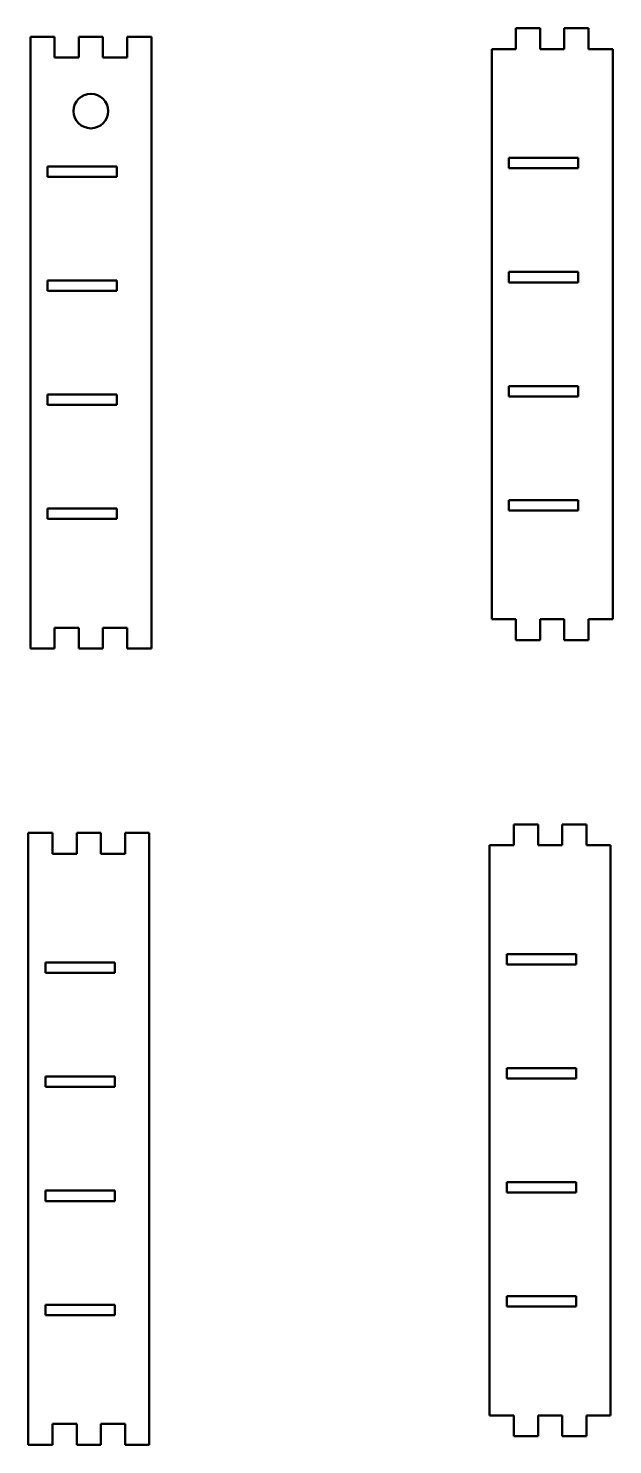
# Model space of a CAD drawing. Header units: millimetres. Extents: x 136 to 305, y -40 to 370.
import ezdxf

# ---------------------------------------------------------------- set-up
doc = ezdxf.new("R2010")
doc.units = ezdxf.units.MM
doc.header["$LTSCALE"] = 0.75
doc.layers.add('Visible', color=7, linetype='Continuous', lineweight=50)

msp = doc.modelspace()

# ---------------------------------------------------------------- linework, layer by layer
at = {"layer": 'Visible'}
for p, q in [((277.033115, 369.879186), (277.033115, 363.879186)), ((284.033115, 369.879186), (277.033115, 369.879186)), ((284.033115, 363.879186), (284.033115, 369.879186)), ((291.033115, 369.879186), (291.033115, 363.879186)), ((298.033115, 369.879186), (291.033115, 369.879186)), ((298.033115, 363.879186), (298.033115, 369.879186)), ((143.573536, 367.441568), (136.573536, 367.441568)), ((136.573536, 367.441568), (136.573536, 190.441568)), ((143.573536, 361.441568), (143.573536, 367.441568)), ((150.573536, 367.441568), (150.573536, 361.441568)), ((157.573536, 367.441568), (150.573536, 367.441568)), ((157.573536, 361.441568), (157.573536, 367.441568)), ((164.573536, 367.441568), (164.573536, 361.441568)), ((171.573536, 367.441568), (164.573536, 367.441568)), ((171.573536, 190.441568), (171.573536, 367.441568)), ((150.573536, 361.441568), (143.573536, 361.441568)), ((164.573536, 361.441568), (157.573536, 361.441568)), ((277.033115, 363.879186), (270.033115, 363.879186)), ((270.033115, 363.879186), (270.033115, 198.879186)), ((291.033115, 363.879186), (284.033115, 363.879186)), ((305.033115, 363.879186), (298.033115, 363.879186)), ((305.033115, 198.879186), (305.033115, 363.879186)), ((275.033115, 332.379186), (295.033115, 332.379186)), ((275.033115, 329.379186), (275.033115, 332.379186)), ((295.033115, 332.379186), (295.033115, 329.379186)), ((141.573536, 329.941568), (161.573536, 329.941568)), ((141.573536, 326.941568), (141.573536, 329.941568)), ((161.573536, 329.941568), (161.573536, 326.941568)), ((295.033115, 329.379186), (275.033115, 329.379186)), ((161.573536, 326.941568), (141.573536, 326.941568)), ((275.033115, 296.379186), (275.033115, 299.379186)), ((275.033115, 299.379186), (295.033115, 299.379186)), ((295.033115, 299.379186), (295.033115, 296.379186)), ((141.573536, 296.941568), (161.573536, 296.941568)), ((141.573536, 293.941568), (141.573536, 296.941568)), ((161.573536, 296.941568), (161.573536, 293.941568)), ((295.033115, 296.379186), (275.033115, 296.379186)), ((161.573536, 293.941568), (141.573536, 293.941568)), ((275.033115, 263.379186), (275.033115, 266.379186)), ((275.033115, 266.379186), (295.033115, 266.379186)), ((295.033115, 266.379186), (295.033115, 263.379186)), ((141.573536, 263.941568), (161.573536, 263.941568)), ((141.573536, 260.941568), (141.573536, 263.941568)), ((161.573536, 263.941568), (161.573536, 260.941568)), ((295.033115, 263.379186), (275.033115, 263.379186)), ((161.573536, 260.941568), (141.573536, 260.941568)), ((141.573536, 230.941568), (161.573536, 230.941568)), ((141.573536, 227.941568), (141.573536, 230.941568)), ((161.573536, 230.941568), (161.573536, 227.941568)), ((275.033115, 233.379186), (295.033115, 233.379186)), ((275.033115, 230.379186), (275.033115, 233.379186)), ((295.033115, 230.379186), (275.033115, 230.379186)), ((295.033115, 233.379186), (295.033115, 230.379186)), ((161.573536, 227.941568), (141.573536, 227.941568)), ((270.033115, 198.879186), (277.033115, 198.879186)), ((277.033115, 198.879186), (277.033115, 192.879186)), ((284.033115, 198.879186), (291.033115, 198.879186)), ((284.033115, 192.879186), (284.033115, 198.879186)), ((291.033115, 198.879186), (291.033115, 192.879186)), ((298.033115, 198.879186), (305.033115, 198.879186)), ((298.033115, 192.879186), (298.033115, 198.879186)), ((143.573536, 196.441568), (150.573536, 196.441568)), ((143.573536, 190.441568), (143.573536, 196.441568)), ((150.573536, 196.441568), (150.573536, 190.441568)), ((157.573536, 196.441568), (164.573536, 196.441568)), ((157.573536, 190.441568), (157.573536, 196.441568)), ((164.573536, 196.441568), (164.573536, 190.441568)), ((277.033115, 192.879186), (284.033115, 192.879186)), ((291.033115, 192.879186), (298.033115, 192.879186)), ((136.573536, 190.441568), (143.573536, 190.441568)), ((150.573536, 190.441568), (157.573536, 190.441568)), ((164.573536, 190.441568), (171.573536, 190.441568)), ((276.440341, 139.502887), (276.440341, 133.502887)), ((283.440341, 139.502887), (276.440341, 139.502887)), ((283.440341, 133.502887), (283.440341, 139.502887)), ((290.440341, 139.502887), (290.440341, 133.502887)), ((297.440341, 139.502887), (290.440341, 139.502887)), ((297.440341, 133.502887), (297.440341, 139.502887)), ((135.980762, 137.065269), (135.980762, -39.934731)), ((142.980762, 137.065269), (135.980762, 137.065269)), ((142.980762, 131.065269), (142.980762, 137.065269)), ((149.980762, 137.065269), (149.980762, 131.065269)), ((156.980762, 137.065269), (149.980762, 137.065269)), ((156.980762, 131.065269), (156.980762, 137.065269)), ((163.980762, 137.065269), (163.980762, 131.065269)), ((170.980762, 137.065269), (163.980762, 137.065269)), ((170.980762, -39.934731), (170.980762, 137.065269)), ((269.440341, 133.502887), (269.440341, -31.497113)), ((276.440341, 133.502887), (269.440341, 133.502887)), ((290.440341, 133.502887), (283.440341, 133.502887)), ((304.440341, 133.502887), (297.440341, 133.502887)), ((304.440341, -31.497113), (304.440341, 133.502887)), ((149.980762, 131.065269), (142.980762, 131.065269)), ((163.980762, 131.065269), (156.980762, 131.065269)), ((140.980762, 96.565269), (140.980762, 99.565269)), ((140.980762, 99.565269), (160.980762, 99.565269)), ((160.980762, 99.565269), (160.980762, 96.565269)), ((274.440341, 102.002887), (294.440341, 102.002887)), ((274.440341, 99.002887), (274.440341, 102.002887)), ((294.440341, 99.002887), (274.440341, 99.002887)), ((294.440341, 102.002887), (294.440341, 99.002887)), ((160.980762, 96.565269), (140.980762, 96.565269)), ((140.980762, 66.565269), (160.980762, 66.565269)), ((140.980762, 63.565269), (140.980762, 66.565269)), ((160.980762, 66.565269), (160.980762, 63.565269)), ((274.440341, 66.002887), (274.440341, 69.002887)), ((274.440341, 69.002887), (294.440341, 69.002887)), ((294.440341, 66.002887), (274.440341, 66.002887)), ((294.440341, 69.002887), (294.440341, 66.002887)), ((160.980762, 63.565269), (140.980762, 63.565269)), ((140.980762, 30.565269), (140.980762, 33.565269)), ((140.980762, 33.565269), (160.980762, 33.565269)), ((160.980762, 33.565269), (160.980762, 30.565269)), ((274.440341, 36.002887), (294.440341, 36.002887)), ((274.440341, 33.002887), (274.440341, 36.002887)), ((294.440341, 33.002887), (274.440341, 33.002887)), ((294.440341, 36.002887), (294.440341, 33.002887)), ((160.980762, 30.565269), (140.980762, 30.565269)), ((140.980762, -2.434731), (140.980762, 0.565269)), ((140.980762, 0.565269), (160.980762, 0.565269)), ((160.980762, 0.565269), (160.980762, -2.434731)), ((274.440341, 3.002887), (294.440341, 3.002887)), ((274.440341, 0.002887), (274.440341, 3.002887)), ((294.440341, 0.002887), (274.440341, 0.002887)), ((294.440341, 3.002887), (294.440341, 0.002887)), ((160.980762, -2.434731), (140.980762, -2.434731)), ((269.440341, -31.497113), (276.440341, -31.497113)), ((276.440341, -31.497113), (276.440341, -37.497113)), ((283.440341, -31.497113), (290.440341, -31.497113)), ((283.440341, -37.497113), (283.440341, -31.497113)), ((290.440341, -31.497113), (290.440341, -37.497113)), ((297.440341, -31.497113), (304.440341, -31.497113)), ((297.440341, -37.497113), (297.440341, -31.497113)), ((142.980762, -33.934731), (149.980762, -33.934731)), ((142.980762, -39.934731), (142.980762, -33.934731)), ((149.980762, -33.934731), (149.980762, -39.934731)), ((156.980762, -33.934731), (163.980762, -33.934731)), ((156.980762, -39.934731), (156.980762, -33.934731)), ((163.980762, -33.934731), (163.980762, -39.934731)), ((135.980762, -39.934731), (142.980762, -39.934731)), ((149.980762, -39.934731), (156.980762, -39.934731)), ((163.980762, -39.934731), (170.980762, -39.934731)), ((276.440341, -37.497113), (283.440341, -37.497113)), ((290.440341, -37.497113), (297.440341, -37.497113))]:
    msp.add_line(p, q, dxfattribs=at)
at = {"layer": 'Visible', "extrusion": (0, 0, -1)}
msp.add_circle((-154.073536, 345.941568), 5, dxfattribs=at)

doc.saveas('drawing.dxf')
